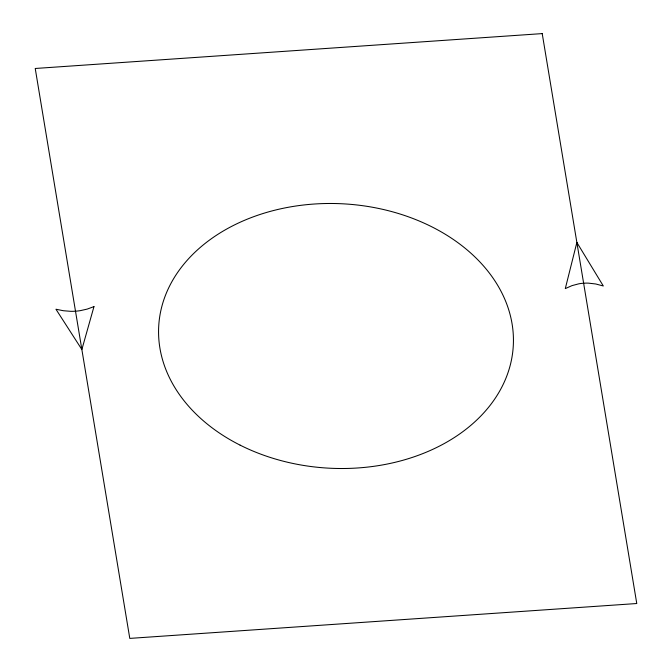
<?xml version="1.0" encoding="UTF-8"?>
<svg xmlns="http://www.w3.org/2000/svg" width="672" height="672" viewBox="0 0 672 672"><rect width="100%" height="100%" fill="white"/><g stroke="black" fill="none" stroke-linecap="round" stroke-linejoin="round"><path stroke-width="1.01" d="M576.862 242.458L565.295 288.599L572.006 285.625L578.911 283.794A33.65 25.082 3.1 0 1 588.42 283.139L595.77 283.987L603.313 285.986L576.862 242.458M93.971 306.617L81.858 349.516L55.944 309.229L63.403 310.733L70.711 311.321A41.899 31.231 3.1 0 0 80.22 310.666L87.175 309.103L93.971 306.617M542.212 33.6L35.23 68.477L129.788 638.4L636.77 603.523L542.212 33.6M240.106 445.133A177.551 132.359 3.1 0 0 513.24 346.525A177.551 132.359 3.1 0 0 254.654 216.334A177.551 132.359 3.1 0 0 240.106 445.133"/></g></svg>
